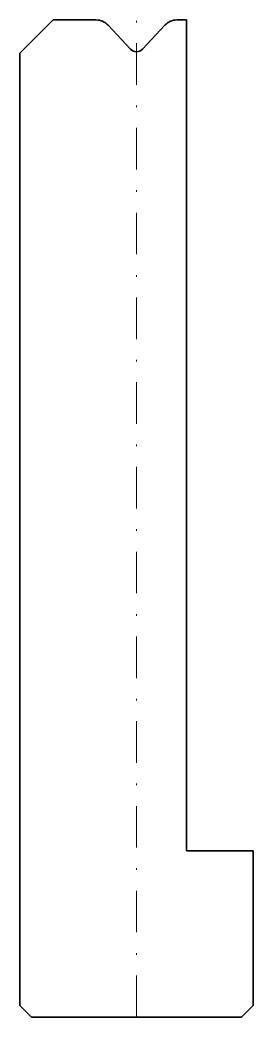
# Model space of a CAD drawing. Header units: millimetres. Extents: x -7 to 7, y -60 to 0.
import ezdxf

# ---------------------------------------------------------------- set-up
doc = ezdxf.new("R2010")
doc.units = ezdxf.units.MM
doc.header["$LTSCALE"] = 5
doc.linetypes.add('AUSGEZOGEN', pattern=[0])
doc.linetypes.add('DASHDOT', pattern=[1, 0.5, -0.25, 0, -0.25])
doc.layers.add('2', color=7, linetype='Continuous')
doc.layers.add('5', color=3, linetype='Continuous', true_color=0x00ff00)

msp = doc.modelspace()

# ---------------------------------------------------------------- linework, layer by layer
at = {"layer": '2', "color": 7, "linetype": 'AUSGEZOGEN', "lineweight": 35}
for p, q in [((-7, -2), (-5, 0)), ((-5, 0), (-2.435, 0)), ((2.435, 0), (3, 0)), ((3, 0), (3, -50)), ((-1.703, -0.318), (-0.366, -1.753)), ((0.366, -1.753), (1.703, -0.318)), ((-7, -59.3), (-7, -2)), ((3, -50), (7, -50)), ((7, -50), (7, -59.3)), ((-6.3, -60), (-7, -59.3)), ((7, -59.3), (6.3, -60)), ((6.3, -60), (-6.3, -60))]:
    msp.add_line(p, q, dxfattribs=at)
for centre, radius, start, end in [((-2.435, -1), 1, 43, 90), ((2.435, -1), 1, 90, 137), ((0, -1.412), 0.5, 223, 317)]:
    msp.add_arc(centre, radius, start, end, dxfattribs=at)
at = {"layer": '5', "color": 3, "linetype": 'DASHDOT', "lineweight": 18, "true_color": 0x00ff00}
msp.add_line((0, -60), (0, 0), dxfattribs=at)

doc.saveas('drawing.dxf')
